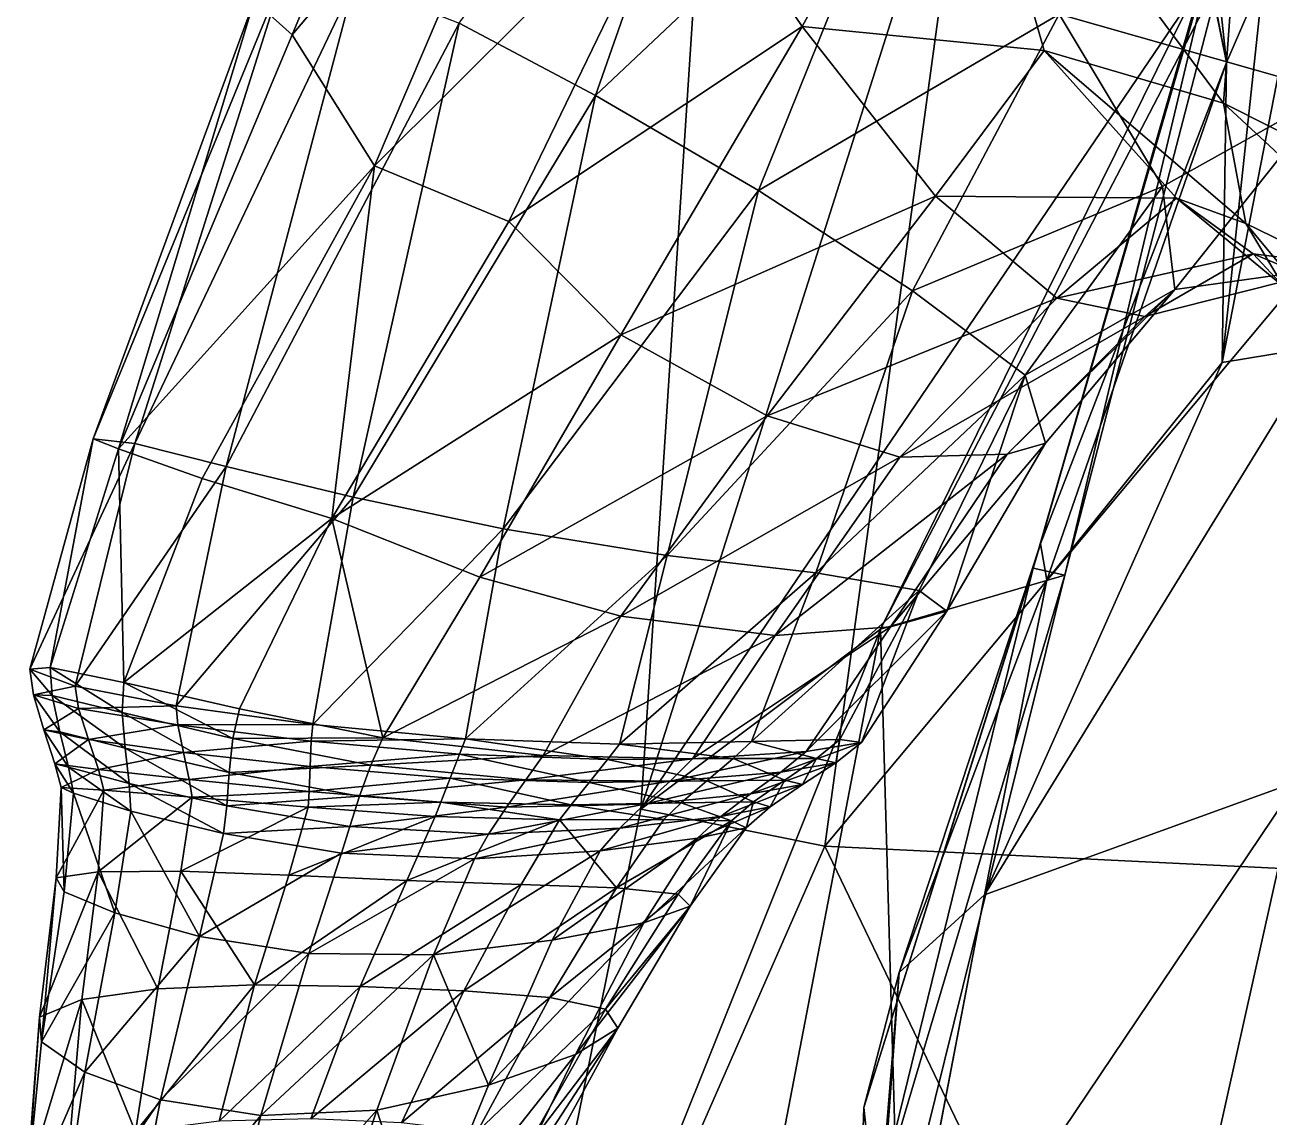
# Model space of a CAD drawing. Extents: x -0.66 to 0.66, y -2.3 to 3.93.
# Drawn here: x -0.6612 to -0.5483, y -0.0288 to 0.0703 of the extents above; entities that cross this region are included whole.
import ezdxf

# ---------------------------------------------------------------- set-up
doc = ezdxf.new("R2010")
doc.units = 0
doc.layers.add('PARASAUR$LWO', color=1, linetype='CONTINUOUS')

msp = doc.modelspace()

# ---------------------------------------------------------------- linework, layer by layer
at = {"layer": 'PARASAUR$LWO'}
for points in [[(-0.5253, 0.16419, 1.87272), (-0.57524, 0.09404, 1.68838), (-0.53014, 0.06579, 1.81323)], [(-0.56323, 0.12126, 0.93363), (-0.55696, 0.11099, 0.90665), (-0.5522, 0.0669, 0.96379)], [(-0.5522, 0.0669, 0.96379), (-0.55396, 0.07587, 0.99013), (-0.56323, 0.12126, 0.93363)], [(-0.59764, 0.11719, 1.45837), (-0.60534, -0.00086, 1.42514), (-0.57524, 0.09404, 1.68838)], [(-0.59764, 0.11719, 1.45837), (-0.54846, 0.08292, 1.17807), (-0.60534, -0.00086, 1.42514)], [(-0.637, 0.0694, 0.1068), (-0.61908, 0.11254, 0.11024), (-0.64042, 0.07247, 0.08861)], [(-0.637, 0.0694, 0.1068), (-0.61154, 0.09957, 0.13606), (-0.61908, 0.11254, 0.11024)], [(-0.54886, 0.07466, 0.92146), (-0.5522, 0.0669, 0.96379), (-0.55696, 0.11099, 0.90665)], [(-0.60947, 0.06389, 0.01753), (-0.62183, 0.07045, 0.02786), (-0.59325, 0.11019, 0.01441)], [(-0.59325, 0.11019, 0.01441), (-0.58003, 0.09165, 0.02252), (-0.60947, 0.06389, 0.01753)], [(-0.62951, 0.05751, 0.12537), (-0.61154, 0.09957, 0.13606), (-0.637, 0.0694, 0.1068)], [(-0.61154, 0.09957, 0.13606), (-0.62951, 0.05751, 0.12537), (-0.60123, 0.08569, 0.15379)], [(-0.59072, 0.07016, 0.16231), (-0.57674, 0.0959, 0.17768), (-0.60123, 0.08569, 0.15379)], [(-0.56875, 0.06799, 0.17345), (-0.57674, 0.0959, 0.17768), (-0.59072, 0.07016, 0.16231)], [(-0.55249, 0.0632, 0.18393), (-0.57674, 0.0959, 0.17768), (-0.56875, 0.06799, 0.17345)], [(-0.55249, 0.0632, 0.18393), (-0.55143, 0.07766, 0.19846), (-0.57674, 0.0959, 0.17768)], [(-0.57524, 0.09404, 1.68838), (-0.60534, -0.00086, 1.42514), (-0.58867, -0.00422, 1.64534)], [(-0.57524, 0.09404, 1.68838), (-0.58867, -0.00422, 1.64534), (-0.53014, 0.06579, 1.81323)], [(-0.59469, 0.05527, 0.01882), (-0.60947, 0.06389, 0.01753), (-0.58003, 0.09165, 0.02252)], [(-0.58003, 0.09165, 0.02252), (-0.5674, 0.07126, 0.04555), (-0.59469, 0.05527, 0.01882)], [(-0.54652, 0.09194, 0.2167), (-0.55143, 0.07766, 0.19846), (-0.52664, 0.06229, 0.21048)], [(-0.54824, 0.0885, 0.04291), (-0.54264, 0.06422, 0.07083), (-0.5674, 0.07126, 0.04555)], [(-0.61734, 0.05245, 0.14278), (-0.60123, 0.08569, 0.15379), (-0.62951, 0.05751, 0.12537)], [(-0.61734, 0.05245, 0.14278), (-0.59072, 0.07016, 0.16231), (-0.60123, 0.08569, 0.15379)], [(-0.54846, 0.08292, 1.17807), (-0.58362, 0.01546, 1.18864), (-0.60534, -0.00086, 1.42514)], [(-0.54846, 0.08292, 1.17807), (-0.55099, 0.0815, 1.06692), (-0.58362, 0.01546, 1.18864)], [(-0.55099, 0.0815, 1.06692), (-0.56689, 0.02037, 1.06232), (-0.58362, 0.01546, 1.18864)], [(-0.55099, 0.0815, 1.06692), (-0.55312, 0.07828, 1.01699), (-0.56689, 0.02037, 1.06232)], [(-0.55312, 0.07828, 1.01699), (-0.55396, 0.07587, 0.99013), (-0.56977, 0.02101, 1.02292)], [(-0.56977, 0.02101, 1.02292), (-0.56689, 0.02037, 1.06232), (-0.55312, 0.07828, 1.01699)], [(-0.55143, 0.07766, 0.19846), (-0.55249, 0.0632, 0.18393), (-0.5296, 0.05168, 0.19415)], [(-0.5296, 0.05168, 0.19415), (-0.52664, 0.06229, 0.21048), (-0.55143, 0.07766, 0.19846)], [(-0.5691, 0.02323, 0.99748), (-0.56977, 0.02101, 1.02292), (-0.55396, 0.07587, 0.99013)], [(-0.55396, 0.07587, 0.99013), (-0.5522, 0.0669, 0.96379), (-0.5691, 0.02323, 0.99748)], [(-0.54559, 0.0757, 0.85089), (-0.5436, 0.04116, 0.86301), (-0.5526, 0.03967, 0.94058)], [(-0.5526, 0.03967, 0.94058), (-0.54886, 0.07466, 0.92146), (-0.54559, 0.0757, 0.85089)], [(-0.65127, 0.03231, 0.0516), (-0.65504, 0.03275, 0.07428), (-0.63778, 0.07487, 0.06431)], [(-0.65504, 0.03275, 0.07428), (-0.64042, 0.07247, 0.08861), (-0.63778, 0.07487, 0.06431)], [(-0.65127, 0.03231, 0.0516), (-0.63778, 0.07487, 0.06431), (-0.63134, 0.0742, 0.04428)], [(-0.5522, 0.0669, 0.96379), (-0.54886, 0.07466, 0.92146), (-0.5526, 0.03967, 0.94058)], [(-0.64299, 0.03022, 0.03087), (-0.65127, 0.03231, 0.0516), (-0.63134, 0.0742, 0.04428)], [(-0.64299, 0.03022, 0.03087), (-0.63134, 0.0742, 0.04428), (-0.62183, 0.07045, 0.02786)], [(-0.65504, 0.03275, 0.07428), (-0.65274, 0.03183, 0.09542), (-0.64042, 0.07247, 0.08861)], [(-0.65274, 0.03183, 0.09542), (-0.637, 0.0694, 0.1068), (-0.64042, 0.07247, 0.08861)], [(-0.5807, 0.04617, 0.03542), (-0.59469, 0.05527, 0.01882), (-0.5674, 0.07126, 0.04555)], [(-0.5674, 0.07126, 0.04555), (-0.55803, 0.05564, 0.06888), (-0.5807, 0.04617, 0.03542)], [(-0.55803, 0.05564, 0.06888), (-0.5674, 0.07126, 0.04555), (-0.54264, 0.06422, 0.07083)], [(-0.63144, 0.02746, 0.01438), (-0.64299, 0.03022, 0.03087), (-0.62183, 0.07045, 0.02786)], [(-0.63144, 0.02746, 0.01438), (-0.62183, 0.07045, 0.02786), (-0.60947, 0.06389, 0.01753)], [(-0.60718, 0.04219, 0.14788), (-0.59072, 0.07016, 0.16231), (-0.61734, 0.05245, 0.14278)], [(-0.57863, 0.05476, 0.15901), (-0.59072, 0.07016, 0.16231), (-0.60718, 0.04219, 0.14788)], [(-0.57863, 0.05476, 0.15901), (-0.56875, 0.06799, 0.17345), (-0.59072, 0.07016, 0.16231)], [(-0.637, 0.0694, 0.1068), (-0.65274, 0.03183, 0.09542), (-0.62951, 0.05751, 0.12537)], [(-0.55674, 0.05457, 0.15828), (-0.56875, 0.06799, 0.17345), (-0.57863, 0.05476, 0.15901)], [(-0.55046, 0.05227, 0.1734), (-0.56875, 0.06799, 0.17345), (-0.55674, 0.05457, 0.15828)], [(-0.55046, 0.05227, 0.1734), (-0.55249, 0.0632, 0.18393), (-0.56875, 0.06799, 0.17345)], [(-0.56851, 0.01993, 0.97606), (-0.5691, 0.02323, 0.99748), (-0.5522, 0.0669, 0.96379)], [(-0.56851, 0.01993, 0.97606), (-0.5522, 0.0669, 0.96379), (-0.5526, 0.03967, 0.94058)], [(-0.53014, 0.06579, 1.81323), (-0.58867, -0.00422, 1.64534), (-0.50325, -0.00838, 1.79163)], [(-0.61784, 0.02459, 0.00571), (-0.63144, 0.02746, 0.01438), (-0.60947, 0.06389, 0.01753)], [(-0.60947, 0.06389, 0.01753), (-0.59469, 0.05527, 0.01882), (-0.61784, 0.02459, 0.00571)], [(-0.55803, 0.05564, 0.06888), (-0.54264, 0.06422, 0.07083), (-0.5569, 0.04628, 0.09001)], [(-0.54264, 0.06422, 0.07083), (-0.54131, 0.04846, 0.09897), (-0.5569, 0.04628, 0.09001)], [(-0.52992, 0.04227, 0.17855), (-0.55249, 0.0632, 0.18393), (-0.55046, 0.05227, 0.1734)], [(-0.52992, 0.04227, 0.17855), (-0.5296, 0.05168, 0.19415), (-0.55249, 0.0632, 0.18393)], [(-0.64514, 0.02914, 0.1154), (-0.62951, 0.05751, 0.12537), (-0.65274, 0.03183, 0.09542)], [(-0.64514, 0.02914, 0.1154), (-0.6334, 0.0255, 0.1285), (-0.62951, 0.05751, 0.12537)], [(-0.6334, 0.0255, 0.1285), (-0.61734, 0.05245, 0.14278), (-0.62951, 0.05751, 0.12537)], [(-0.57047, 0.03852, 0.05815), (-0.5807, 0.04617, 0.03542), (-0.55803, 0.05564, 0.06888)], [(-0.55803, 0.05564, 0.06888), (-0.5569, 0.04628, 0.09001), (-0.57047, 0.03852, 0.05815)], [(-0.60296, 0.02215, 0.00879), (-0.61784, 0.02459, 0.00571), (-0.59469, 0.05527, 0.01882)], [(-0.59388, 0.03482, 0.14339), (-0.57863, 0.05476, 0.15901), (-0.60718, 0.04219, 0.14788)], [(-0.59469, 0.05527, 0.01882), (-0.5807, 0.04617, 0.03542), (-0.60296, 0.02215, 0.00879)], [(-0.5676, 0.04552, 0.14068), (-0.57863, 0.05476, 0.15901), (-0.59388, 0.03482, 0.14339)], [(-0.5676, 0.04552, 0.14068), (-0.55674, 0.05457, 0.15828), (-0.57863, 0.05476, 0.15901)], [(-0.54979, 0.04952, 0.1285), (-0.55674, 0.05457, 0.15828), (-0.5676, 0.04552, 0.14068)], [(-0.54701, 0.04654, 0.15509), (-0.55674, 0.05457, 0.15828), (-0.54979, 0.04952, 0.1285)], [(-0.54701, 0.04654, 0.15509), (-0.55046, 0.05227, 0.1734), (-0.55674, 0.05457, 0.15828)], [(-0.61734, 0.05245, 0.14278), (-0.6334, 0.0255, 0.1285), (-0.60718, 0.04219, 0.14788)], [(-0.53818, 0.03752, 0.1684), (-0.55046, 0.05227, 0.1734), (-0.54701, 0.04654, 0.15509)], [(-0.53818, 0.03752, 0.1684), (-0.52992, 0.04227, 0.17855), (-0.55046, 0.05227, 0.1734)], [(-0.55963, 0.04385, 0.11621), (-0.54979, 0.04952, 0.1285), (-0.5676, 0.04552, 0.14068)], [(-0.54131, 0.04846, 0.09897), (-0.54979, 0.04952, 0.1285), (-0.55963, 0.04385, 0.11621)], [(-0.54131, 0.04846, 0.09897), (-0.54469, 0.04739, 0.12576), (-0.54979, 0.04952, 0.1285)], [(-0.54469, 0.04739, 0.12576), (-0.54701, 0.04654, 0.15509), (-0.54979, 0.04952, 0.1285)], [(-0.5569, 0.04628, 0.09001), (-0.54131, 0.04846, 0.09897), (-0.55963, 0.04385, 0.11621)], [(-0.58948, 0.02057, 0.02277), (-0.60296, 0.02215, 0.00879), (-0.5807, 0.04617, 0.03542)], [(-0.58185, 0.03107, 0.12736), (-0.5676, 0.04552, 0.14068), (-0.59388, 0.03482, 0.14339)], [(-0.5807, 0.04617, 0.03542), (-0.57047, 0.03852, 0.05815), (-0.58948, 0.02057, 0.02277)], [(-0.55963, 0.04385, 0.11621), (-0.5676, 0.04552, 0.14068), (-0.58185, 0.03107, 0.12736)], [(-0.56865, 0.03234, 0.08363), (-0.5569, 0.04628, 0.09001), (-0.57212, 0.03134, 0.10637)], [(-0.5569, 0.04628, 0.09001), (-0.55963, 0.04385, 0.11621), (-0.57212, 0.03134, 0.10637)], [(-0.56865, 0.03234, 0.08363), (-0.57047, 0.03852, 0.05815), (-0.5569, 0.04628, 0.09001)], [(-0.57212, 0.03134, 0.10637), (-0.55963, 0.04385, 0.11621), (-0.58185, 0.03107, 0.12736)], [(-0.61996, 0.02018, 0.1373), (-0.60718, 0.04219, 0.14788), (-0.6334, 0.0255, 0.1285)], [(-0.59388, 0.03482, 0.14339), (-0.60718, 0.04219, 0.14788), (-0.61996, 0.02018, 0.1373)], [(-0.5436, 0.04116, 0.86301), (-0.54578, 0.00166, 0.87255), (-0.57417, -0.00863, 0.95261)], [(-0.57417, -0.00863, 0.95261), (-0.5526, 0.03967, 0.94058), (-0.5436, 0.04116, 0.86301)], [(-0.56851, 0.01993, 0.97606), (-0.5526, 0.03967, 0.94058), (-0.57417, -0.00863, 0.95261)], [(-0.58011, 0.01898, 0.04594), (-0.58948, 0.02057, 0.02277), (-0.57047, 0.03852, 0.05815)], [(-0.58011, 0.01898, 0.04594), (-0.57047, 0.03852, 0.05815), (-0.57759, 0.0171, 0.07172)], [(-0.57047, 0.03852, 0.05815), (-0.56865, 0.03234, 0.08363), (-0.57759, 0.0171, 0.07172)], [(-0.60718, 0.01666, 0.13145), (-0.59388, 0.03482, 0.14339), (-0.61996, 0.02018, 0.1373)], [(-0.58185, 0.03107, 0.12736), (-0.59388, 0.03482, 0.14339), (-0.60718, 0.01666, 0.13145)], [(-0.6608, 0.01183, 0.06629), (-0.65895, 0.01201, 0.0884), (-0.65504, 0.03275, 0.07428)], [(-0.6608, 0.01183, 0.06629), (-0.65504, 0.03275, 0.07428), (-0.65127, 0.03231, 0.0516)], [(-0.65895, 0.01201, 0.0884), (-0.65274, 0.03183, 0.09542), (-0.65504, 0.03275, 0.07428)], [(-0.65668, 0.01031, 0.04336), (-0.6608, 0.01183, 0.06629), (-0.65127, 0.03231, 0.0516)], [(-0.65895, 0.01201, 0.0884), (-0.65226, 0.01062, 0.10889), (-0.65274, 0.03183, 0.09542)], [(-0.65668, 0.01031, 0.04336), (-0.65127, 0.03231, 0.0516), (-0.64299, 0.03022, 0.03087)], [(-0.65226, 0.01062, 0.10889), (-0.64514, 0.02914, 0.1154), (-0.65274, 0.03183, 0.09542)], [(-0.57759, 0.0171, 0.07172), (-0.56865, 0.03234, 0.08363), (-0.5827, 0.01569, 0.09553)], [(-0.56865, 0.03234, 0.08363), (-0.57212, 0.03134, 0.10637), (-0.5827, 0.01569, 0.09553)], [(-0.59317, 0.01489, 0.11732), (-0.58185, 0.03107, 0.12736), (-0.60718, 0.01666, 0.13145)], [(-0.5827, 0.01569, 0.09553), (-0.57212, 0.03134, 0.10637), (-0.59317, 0.01489, 0.11732)], [(-0.57212, 0.03134, 0.10637), (-0.58185, 0.03107, 0.12736), (-0.59317, 0.01489, 0.11732)], [(-0.6475, 0.00852, 0.02268), (-0.65668, 0.01031, 0.04336), (-0.64299, 0.03022, 0.03087)], [(-0.6475, 0.00852, 0.02268), (-0.64299, 0.03022, 0.03087), (-0.63144, 0.02746, 0.01438)], [(-0.64514, 0.02914, 0.1154), (-0.65226, 0.01062, 0.10889), (-0.6334, 0.0255, 0.1285)], [(-0.63511, 0.00682, 0.00701), (-0.6475, 0.00852, 0.02268), (-0.63144, 0.02746, 0.01438)], [(-0.63511, 0.00682, 0.00701), (-0.63144, 0.02746, 0.01438), (-0.61784, 0.02459, 0.00571)], [(-0.64178, 0.00825, 0.12388), (-0.6334, 0.0255, 0.1285), (-0.65226, 0.01062, 0.10889)], [(-0.64178, 0.00825, 0.12388), (-0.62876, 0.00561, 0.13017), (-0.6334, 0.0255, 0.1285)], [(-0.62876, 0.00561, 0.13017), (-0.61996, 0.02018, 0.1373), (-0.6334, 0.0255, 0.1285)], [(-0.62126, 0.00552), (-0.63511, 0.00682, 0.00701), (-0.61784, 0.02459, 0.00571)], [(-0.61784, 0.02459, 0.00571), (-0.60296, 0.02215, 0.00879), (-0.62126, 0.00552)], [(-0.58513, -0.02794, 1.01781), (-0.5691, 0.02323, 0.99748), (-0.58192, -0.01568, 0.9896)], [(-0.56977, 0.02101, 1.02292), (-0.5691, 0.02323, 0.99748), (-0.58513, -0.02794, 1.01781)], [(-0.5691, 0.02323, 0.99748), (-0.56851, 0.01993, 0.97606), (-0.58192, -0.01568, 0.9896)], [(-0.60729, 0.00505, 0.0044), (-0.62126, 0.00552), (-0.60296, 0.02215, 0.00879)], [(-0.60296, 0.02215, 0.00879), (-0.58948, 0.02057, 0.02277), (-0.60729, 0.00505, 0.0044)], [(-0.59532, 0.00528, 0.01878), (-0.60729, 0.00505, 0.0044), (-0.58948, 0.02057, 0.02277)], [(-0.58948, 0.02057, 0.02277), (-0.58011, 0.01898, 0.04594), (-0.59532, 0.00528, 0.01878)], [(-0.58409, -0.03753, 1.04353), (-0.56977, 0.02101, 1.02292), (-0.58513, -0.02794, 1.01781)], [(-0.56689, 0.02037, 1.06232), (-0.56977, 0.02101, 1.02292), (-0.58409, -0.03753, 1.04353)], [(-0.58199, -0.04066, 1.07896), (-0.56689, 0.02037, 1.06232), (-0.58409, -0.03753, 1.04353)], [(-0.56689, 0.02037, 1.06232), (-0.58199, -0.04066, 1.07896), (-0.58362, 0.01546, 1.18864)], [(-0.60718, 0.01666, 0.13145), (-0.61996, 0.02018, 0.1373), (-0.62876, 0.00561, 0.13017)], [(-0.58192, -0.01568, 0.9896), (-0.56851, 0.01993, 0.97606), (-0.57417, -0.00863, 0.95261)], [(-0.58731, 0.00545, 0.04026), (-0.59532, 0.00528, 0.01878), (-0.58011, 0.01898, 0.04594)], [(-0.58731, 0.00545, 0.04026), (-0.58011, 0.01898, 0.04594), (-0.58532, 0.00518, 0.06507)], [(-0.58011, 0.01898, 0.04594), (-0.57759, 0.0171, 0.07172), (-0.58532, 0.00518, 0.06507)], [(-0.58532, 0.00518, 0.06507), (-0.57759, 0.0171, 0.07172), (-0.59034, 0.00437, 0.08912)], [(-0.57759, 0.0171, 0.07172), (-0.5827, 0.01569, 0.09553), (-0.59034, 0.00437, 0.08912)], [(-0.61421, 0.00401, 0.12508), (-0.60718, 0.01666, 0.13145), (-0.62876, 0.00561, 0.13017)], [(-0.59317, 0.01489, 0.11732), (-0.60718, 0.01666, 0.13145), (-0.61421, 0.00401, 0.12508)], [(-0.60534, -0.00086, 1.42514), (-0.58362, 0.01546, 1.18864), (-0.62106, -0.07798, 1.38362)], [(-0.58362, 0.01546, 1.18864), (-0.59701, -0.05424, 1.17866), (-0.62106, -0.07798, 1.38362)], [(-0.60066, 0.0037, 0.11027), (-0.59317, 0.01489, 0.11732), (-0.61421, 0.00401, 0.12508)], [(-0.59034, 0.00437, 0.08912), (-0.5827, 0.01569, 0.09553), (-0.60066, 0.0037, 0.11027)], [(-0.5827, 0.01569, 0.09553), (-0.59317, 0.01489, 0.11732), (-0.60066, 0.0037, 0.11027)], [(-0.59701, -0.05424, 1.17866), (-0.58362, 0.01546, 1.18864), (-0.58199, -0.04066, 1.07896)], [(-0.65895, 0.01201, 0.0884), (-0.6608, 0.01183, 0.06629), (-0.65877, 0.00945, 0.08626)], [(-0.66046, 0.0095, 0.0648), (-0.6608, 0.01183, 0.06629), (-0.65668, 0.01031, 0.04336)], [(-0.66046, 0.0095, 0.0648), (-0.65877, 0.00945, 0.08626), (-0.6608, 0.01183, 0.06629)], [(-0.65877, 0.00945, 0.08626), (-0.65241, 0.00792, 0.10606), (-0.65895, 0.01201, 0.0884)], [(-0.65226, 0.01062, 0.10889), (-0.65895, 0.01201, 0.0884), (-0.65241, 0.00792, 0.10606)], [(-0.65636, 0.00826, 0.04243), (-0.66046, 0.0095, 0.0648), (-0.65668, 0.01031, 0.04336)], [(-0.65636, 0.00826, 0.04243), (-0.65668, 0.01031, 0.04336), (-0.6475, 0.00852, 0.02268)], [(-0.65241, 0.00792, 0.10606), (-0.64238, 0.00554, 0.1205), (-0.65226, 0.01062, 0.10889)], [(-0.64178, 0.00825, 0.12388), (-0.65226, 0.01062, 0.10889), (-0.64238, 0.00554, 0.1205)], [(-0.65952, 0.00634, 0.06244), (-0.66046, 0.0095, 0.0648), (-0.65636, 0.00826, 0.04243)], [(-0.65952, 0.00634, 0.06244), (-0.65806, 0.00617, 0.08309), (-0.66046, 0.0095, 0.0648)], [(-0.65877, 0.00945, 0.08626), (-0.66046, 0.0095, 0.0648), (-0.65806, 0.00617, 0.08309)], [(-0.65806, 0.00617, 0.08309), (-0.65214, 0.00467, 0.10203), (-0.65877, 0.00945, 0.08626)], [(-0.65241, 0.00792, 0.10606), (-0.65877, 0.00945, 0.08626), (-0.65214, 0.00467, 0.10203)], [(-0.65548, 0.00546, 0.04097), (-0.65952, 0.00634, 0.06244), (-0.65636, 0.00826, 0.04243)], [(-0.64735, 0.00678, 0.02224), (-0.65636, 0.00826, 0.04243), (-0.6475, 0.00852, 0.02268)], [(-0.65548, 0.00546, 0.04097), (-0.65636, 0.00826, 0.04243), (-0.64735, 0.00678, 0.02224)], [(-0.65214, 0.00467, 0.10203), (-0.64271, 0.00247, 0.11578), (-0.65241, 0.00792, 0.10606)], [(-0.64238, 0.00554, 0.1205), (-0.65241, 0.00792, 0.10606), (-0.64271, 0.00247, 0.11578)], [(-0.64735, 0.00678, 0.02224), (-0.6475, 0.00852, 0.02268), (-0.63511, 0.00682, 0.00701)], [(-0.62876, 0.00561, 0.13017), (-0.64178, 0.00825, 0.12388), (-0.64238, 0.00554, 0.1205)], [(-0.64685, 0.00428, 0.02163), (-0.65548, 0.00546, 0.04097), (-0.64735, 0.00678, 0.02224)], [(-0.63525, 0.0053, 0.00697), (-0.64735, 0.00678, 0.02224), (-0.63511, 0.00682, 0.00701)], [(-0.64685, 0.00428, 0.02163), (-0.64735, 0.00678, 0.02224), (-0.63525, 0.0053, 0.00697)], [(-0.63525, 0.0053, 0.00697), (-0.63511, 0.00682, 0.00701), (-0.62126, 0.00552)], [(-0.65851, 0.00325, 0.06012), (-0.65952, 0.00634, 0.06244), (-0.65548, 0.00546, 0.04097)], [(-0.65851, 0.00325, 0.06012), (-0.65727, 0.00294, 0.07996), (-0.65952, 0.00634, 0.06244)], [(-0.65806, 0.00617, 0.08309), (-0.65952, 0.00634, 0.06244), (-0.65727, 0.00294, 0.07996)], [(-0.65727, 0.00294, 0.07996), (-0.65177, 0.00148, 0.09804), (-0.65806, 0.00617, 0.08309)], [(-0.65214, 0.00467, 0.10203), (-0.65806, 0.00617, 0.08309), (-0.65177, 0.00148, 0.09804)], [(-0.65456, 0.00273, 0.03956), (-0.65851, 0.00325, 0.06012), (-0.65548, 0.00546, 0.04097)], [(-0.65456, 0.00273, 0.03956), (-0.65548, 0.00546, 0.04097), (-0.64685, 0.00428, 0.02163)], [(-0.65177, 0.00148, 0.09804), (-0.64293, -0.00055, 0.11109), (-0.65214, 0.00467, 0.10203)], [(-0.64271, 0.00247, 0.11578), (-0.65214, 0.00467, 0.10203), (-0.64293, -0.00055, 0.11109)], [(-0.63536, 0.003, 0.00707), (-0.64685, 0.00428, 0.02163), (-0.63525, 0.0053, 0.00697)], [(-0.62985, 0.00312, 0.1265), (-0.64238, 0.00554, 0.1205), (-0.64271, 0.00247, 0.11578)], [(-0.62985, 0.00312, 0.1265), (-0.62876, 0.00561, 0.13017), (-0.64238, 0.00554, 0.1205)], [(-0.63536, 0.003, 0.00707), (-0.63525, 0.0053, 0.00697), (-0.6218, 0.00412, 0.0002)], [(-0.6218, 0.00412, 0.0002), (-0.63525, 0.0053, 0.00697), (-0.62126, 0.00552)], [(-0.61421, 0.00401, 0.12508), (-0.62876, 0.00561, 0.13017), (-0.62985, 0.00312, 0.1265)], [(-0.6218, 0.00412, 0.0002), (-0.62126, 0.00552), (-0.60839, 0.00364, 0.0045)], [(-0.62126, 0.00552), (-0.60729, 0.00505, 0.0044), (-0.60839, 0.00364, 0.0045)], [(-0.60839, 0.00364, 0.0045), (-0.60729, 0.00505, 0.0044), (-0.59698, 0.00373, 0.01845)], [(-0.60729, 0.00505, 0.0044), (-0.59532, 0.00528, 0.01878), (-0.59698, 0.00373, 0.01845)], [(-0.59698, 0.00373, 0.01845), (-0.59532, 0.00528, 0.01878), (-0.58942, 0.00374, 0.03914)], [(-0.59532, 0.00528, 0.01878), (-0.58731, 0.00545, 0.04026), (-0.58942, 0.00374, 0.03914)], [(-0.58767, 0.00335, 0.06312), (-0.58532, 0.00518, 0.06507), (-0.59264, 0.00249, 0.08642)], [(-0.58532, 0.00518, 0.06507), (-0.59034, 0.00437, 0.08912), (-0.59264, 0.00249, 0.08642)], [(-0.58942, 0.00374, 0.03914), (-0.58731, 0.00545, 0.04026), (-0.58767, 0.00335, 0.06312)], [(-0.58731, 0.00545, 0.04026), (-0.58532, 0.00518, 0.06507), (-0.58767, 0.00335, 0.06312)], [(-0.64632, 0.00183, 0.02109), (-0.65456, 0.00273, 0.03956), (-0.64685, 0.00428, 0.02163)], [(-0.64632, 0.00183, 0.02109), (-0.64685, 0.00428, 0.02163), (-0.63536, 0.003, 0.00707)], [(-0.62265, 0.00195, 0.00069), (-0.63536, 0.003, 0.00707), (-0.6218, 0.00412, 0.0002)], [(-0.61579, 0.00179, 0.12146), (-0.61421, 0.00401, 0.12508), (-0.62985, 0.00312, 0.1265)], [(-0.62265, 0.00195, 0.00069), (-0.6218, 0.00412, 0.0002), (-0.61003, 0.00157, 0.0048)], [(-0.6218, 0.00412, 0.0002), (-0.60839, 0.00364, 0.0045), (-0.61003, 0.00157, 0.0048)], [(-0.60066, 0.0037, 0.11027), (-0.61421, 0.00401, 0.12508), (-0.61579, 0.00179, 0.12146)], [(-0.60268, 0.00169, 0.10699), (-0.60066, 0.0037, 0.11027), (-0.61579, 0.00179, 0.12146)], [(-0.61003, 0.00157, 0.0048), (-0.60839, 0.00364, 0.0045), (-0.59935, 0.00172, 0.01803)], [(-0.60839, 0.00364, 0.0045), (-0.59698, 0.00373, 0.01845), (-0.59935, 0.00172, 0.01803)], [(-0.59264, 0.00249, 0.08642), (-0.59034, 0.00437, 0.08912), (-0.60268, 0.00169, 0.10699)], [(-0.59034, 0.00437, 0.08912), (-0.60066, 0.0037, 0.11027), (-0.60268, 0.00169, 0.10699)], [(-0.59935, 0.00172, 0.01803), (-0.59698, 0.00373, 0.01845), (-0.59229, 0.00178, 0.03756)], [(-0.59698, 0.00373, 0.01845), (-0.58942, 0.00374, 0.03914), (-0.59229, 0.00178, 0.03756)], [(-0.59229, 0.00178, 0.03756), (-0.58942, 0.00374, 0.03914), (-0.59067, 0.00139, 0.06043)], [(-0.58942, 0.00374, 0.03914), (-0.58767, 0.00335, 0.06312), (-0.59067, 0.00139, 0.06043)], [(-0.65795, 0.0011, 0.05868), (-0.65851, 0.00325, 0.06012), (-0.65456, 0.00273, 0.03956)], [(-0.65795, 0.0011, 0.05868), (-0.65684, 0.00058, 0.07787), (-0.65851, 0.00325, 0.06012)], [(-0.65727, 0.00294, 0.07996), (-0.65851, 0.00325, 0.06012), (-0.65684, 0.00058, 0.07787)], [(-0.65408, 0.00088, 0.03872), (-0.65795, 0.0011, 0.05868), (-0.65456, 0.00273, 0.03956)], [(-0.65684, 0.00058, 0.07787), (-0.65164, -0.00103, 0.09527), (-0.65727, 0.00294, 0.07996)], [(-0.65177, 0.00148, 0.09804), (-0.65727, 0.00294, 0.07996), (-0.65164, -0.00103, 0.09527)], [(-0.65408, 0.00088, 0.03872), (-0.65456, 0.00273, 0.03956), (-0.64632, 0.00183, 0.02109)], [(-0.63544, 0.00074, 0.00725), (-0.64632, 0.00183, 0.02109), (-0.63536, 0.003, 0.00707)], [(-0.63087, 0.00033, 0.1214), (-0.64271, 0.00247, 0.11578), (-0.64293, -0.00055, 0.11109)], [(-0.63087, 0.00033, 0.1214), (-0.62985, 0.00312, 0.1265), (-0.64271, 0.00247, 0.11578)], [(-0.63544, 0.00074, 0.00725), (-0.63536, 0.003, 0.00707), (-0.62265, 0.00195, 0.00069)], [(-0.61579, 0.00179, 0.12146), (-0.62985, 0.00312, 0.1265), (-0.63087, 0.00033, 0.1214)], [(-0.5954, 0.00052, 0.08274), (-0.59264, 0.00249, 0.08642), (-0.60502, -0.00042, 0.10249)], [(-0.59264, 0.00249, 0.08642), (-0.60268, 0.00169, 0.10699), (-0.60502, -0.00042, 0.10249)], [(-0.59067, 0.00139, 0.06043), (-0.58767, 0.00335, 0.06312), (-0.5954, 0.00052, 0.08274)], [(-0.58767, 0.00335, 0.06312), (-0.59264, 0.00249, 0.08642), (-0.5954, 0.00052, 0.08274)], [(-0.64607, 0.00022, 0.02079), (-0.65408, 0.00088, 0.03872), (-0.64632, 0.00183, 0.02109)], [(-0.65164, -0.00103, 0.09527), (-0.64321, -0.00308, 0.10777), (-0.65177, 0.00148, 0.09804)], [(-0.64293, -0.00055, 0.11109), (-0.65177, 0.00148, 0.09804), (-0.64321, -0.00308, 0.10777)], [(-0.64607, 0.00022, 0.02079), (-0.64632, 0.00183, 0.02109), (-0.63544, 0.00074, 0.00725)], [(-0.62349, -0.00021, 0.00125), (-0.63544, 0.00074, 0.00725), (-0.62265, 0.00195, 0.00069)], [(-0.61754, -0.00067, 0.11646), (-0.61579, 0.00179, 0.12146), (-0.63087, 0.00033, 0.1214)], [(-0.62349, -0.00021, 0.00125), (-0.62265, 0.00195, 0.00069), (-0.61166, -0.00048, 0.00517)], [(-0.62265, 0.00195, 0.00069), (-0.61003, 0.00157, 0.0048), (-0.61166, -0.00048, 0.00517)], [(-0.60268, 0.00169, 0.10699), (-0.61579, 0.00179, 0.12146), (-0.61754, -0.00067, 0.11646)], [(-0.60502, -0.00042, 0.10249), (-0.60268, 0.00169, 0.10699), (-0.61754, -0.00067, 0.11646)], [(-0.61166, -0.00048, 0.00517), (-0.61003, 0.00157, 0.0048), (-0.60169, -0.00028, 0.01764)], [(-0.61003, 0.00157, 0.0048), (-0.59935, 0.00172, 0.01803), (-0.60169, -0.00028, 0.01764)], [(-0.60169, -0.00028, 0.01764), (-0.59935, 0.00172, 0.01803), (-0.59512, -0.00019, 0.03606)], [(-0.59935, 0.00172, 0.01803), (-0.59229, 0.00178, 0.03756), (-0.59512, -0.00019, 0.03606)], [(-0.59361, -0.00064, 0.05782), (-0.59067, 0.00139, 0.06043), (-0.5981, -0.00151, 0.07912)], [(-0.59067, 0.00139, 0.06043), (-0.5954, 0.00052, 0.08274), (-0.5981, -0.00151, 0.07912)], [(-0.59512, -0.00019, 0.03606), (-0.59229, 0.00178, 0.03756), (-0.59361, -0.00064, 0.05782)], [(-0.59229, 0.00178, 0.03756), (-0.59067, 0.00139, 0.06043), (-0.59361, -0.00064, 0.05782)], [(-0.58271, -0.05324, 0.95928), (-0.54578, 0.00166, 0.87255), (-0.56664, -0.09188, 0.94375)], [(-0.58271, -0.05324, 0.95928), (-0.57417, -0.00863, 0.95261), (-0.54578, 0.00166, 0.87255)], [(-0.54578, 0.00166, 0.87255), (-0.53489, -0.03261, 0.85663), (-0.56664, -0.09188, 0.94375)], [(-0.65795, 0.0011, 0.05868), (-0.65408, 0.00088, 0.03872), (-0.6584, -0.00708, 0.05645)], [(-0.6584, -0.00708, 0.05645), (-0.65766, -0.00835, 0.07481), (-0.65795, 0.0011, 0.05868)], [(-0.6546, -0.00653, 0.03779), (-0.6584, -0.00708, 0.05645), (-0.65408, 0.00088, 0.03872)], [(-0.65684, 0.00058, 0.07787), (-0.65795, 0.0011, 0.05868), (-0.65766, -0.00835, 0.07481)], [(-0.65766, -0.00835, 0.07481), (-0.65307, -0.01028, 0.09097), (-0.65684, 0.00058, 0.07787)], [(-0.65164, -0.00103, 0.09527), (-0.65684, 0.00058, 0.07787), (-0.65307, -0.01028, 0.09097)], [(-0.65408, 0.00088, 0.03872), (-0.64607, 0.00022, 0.02079), (-0.6546, -0.00653, 0.03779)], [(-0.64708, -0.00649, 0.02124), (-0.6546, -0.00653, 0.03779), (-0.64607, 0.00022, 0.02079)], [(-0.64607, 0.00022, 0.02079), (-0.63553, -0.00069, 0.00738), (-0.64708, -0.00649, 0.02124)], [(-0.63553, -0.00069, 0.00738), (-0.64607, 0.00022, 0.02079), (-0.63544, 0.00074, 0.00725)], [(-0.63177, -0.00243, 0.11634), (-0.63087, 0.00033, 0.1214), (-0.64293, -0.00055, 0.11109)], [(-0.63553, -0.00069, 0.00738), (-0.63544, 0.00074, 0.00725), (-0.62349, -0.00021, 0.00125)], [(-0.61754, -0.00067, 0.11646), (-0.63087, 0.00033, 0.1214), (-0.63177, -0.00243, 0.11634)], [(-0.5981, -0.00151, 0.07912), (-0.5954, 0.00052, 0.08274), (-0.60727, -0.00258, 0.09803)], [(-0.5954, 0.00052, 0.08274), (-0.60502, -0.00042, 0.10249), (-0.60727, -0.00258, 0.09803)], [(-0.65307, -0.01028, 0.09097), (-0.64539, -0.01242, 0.1025), (-0.65164, -0.00103, 0.09527)], [(-0.64321, -0.00308, 0.10777), (-0.65164, -0.00103, 0.09527), (-0.64539, -0.01242, 0.1025)], [(-0.63728, -0.00684, 0.00905), (-0.64708, -0.00649, 0.02124), (-0.63553, -0.00069, 0.00738)], [(-0.63177, -0.00243, 0.11634), (-0.64293, -0.00055, 0.11109), (-0.64321, -0.00308, 0.10777)], [(-0.63553, -0.00069, 0.00738), (-0.62401, -0.00153, 0.0016), (-0.63728, -0.00684, 0.00905)], [(-0.62401, -0.00153, 0.0016), (-0.63553, -0.00069, 0.00738), (-0.62349, -0.00021, 0.00125)], [(-0.61917, -0.00314, 0.1115), (-0.61754, -0.00067, 0.11646), (-0.63177, -0.00243, 0.11634)], [(-0.62401, -0.00153, 0.0016), (-0.62349, -0.00021, 0.00125), (-0.61272, -0.00184, 0.0054)], [(-0.62349, -0.00021, 0.00125), (-0.61166, -0.00048, 0.00517), (-0.61272, -0.00184, 0.0054)], [(-0.60534, -0.00086, 1.42514), (-0.62106, -0.07798, 1.38362), (-0.58867, -0.00422, 1.64534)], [(-0.60727, -0.00258, 0.09803), (-0.60502, -0.00042, 0.10249), (-0.61917, -0.00314, 0.1115)], [(-0.60502, -0.00042, 0.10249), (-0.61754, -0.00067, 0.11646), (-0.61917, -0.00314, 0.1115)], [(-0.61272, -0.00184, 0.0054), (-0.61166, -0.00048, 0.00517), (-0.60328, -0.0018, 0.01741)], [(-0.61166, -0.00048, 0.00517), (-0.60169, -0.00028, 0.01764), (-0.60328, -0.0018, 0.01741)], [(-0.60328, -0.0018, 0.01741), (-0.60169, -0.00028, 0.01764), (-0.59712, -0.00191, 0.03514)], [(-0.60169, -0.00028, 0.01764), (-0.59512, -0.00019, 0.03606), (-0.59712, -0.00191, 0.03514)], [(-0.59581, -0.00255, 0.05605), (-0.59361, -0.00064, 0.05782), (-0.60021, -0.0035, 0.07655)], [(-0.59361, -0.00064, 0.05782), (-0.5981, -0.00151, 0.07912), (-0.60021, -0.0035, 0.07655)], [(-0.59712, -0.00191, 0.03514), (-0.59512, -0.00019, 0.03606), (-0.59581, -0.00255, 0.05605)], [(-0.59512, -0.00019, 0.03606), (-0.59361, -0.00064, 0.05782), (-0.59581, -0.00255, 0.05605)], [(-0.62659, -0.00734, 0.00386), (-0.63728, -0.00684, 0.00905), (-0.62401, -0.00153, 0.0016)], [(-0.62659, -0.00734, 0.00386), (-0.62401, -0.00153, 0.0016), (-0.61272, -0.00184, 0.0054)], [(-0.6162, -0.0077, 0.00747), (-0.62659, -0.00734, 0.00386), (-0.61272, -0.00184, 0.0054)], [(-0.6162, -0.0077, 0.00747), (-0.61272, -0.00184, 0.0054), (-0.60755, -0.00799, 0.0186)], [(-0.60328, -0.0018, 0.01741), (-0.60755, -0.00799, 0.0186), (-0.61272, -0.00184, 0.0054)], [(-0.60021, -0.0035, 0.07655), (-0.5981, -0.00151, 0.07912), (-0.60903, -0.00464, 0.09486)], [(-0.5981, -0.00151, 0.07912), (-0.60727, -0.00258, 0.09803), (-0.60903, -0.00464, 0.09486)], [(-0.60755, -0.00799, 0.0186), (-0.60328, -0.0018, 0.01741), (-0.59712, -0.00191, 0.03514)], [(-0.60198, -0.00856, 0.03506), (-0.60755, -0.00799, 0.0186), (-0.59712, -0.00191, 0.03514)], [(-0.60198, -0.00856, 0.03506), (-0.59712, -0.00191, 0.03514), (-0.60087, -0.00965, 0.05415)], [(-0.59581, -0.00255, 0.05605), (-0.60087, -0.00965, 0.05415), (-0.59712, -0.00191, 0.03514)], [(-0.63252, -0.00484, 0.11276), (-0.64321, -0.00308, 0.10777), (-0.64539, -0.01242, 0.1025)], [(-0.63252, -0.00484, 0.11276), (-0.63177, -0.00243, 0.11634), (-0.64321, -0.00308, 0.10777)], [(-0.61917, -0.00314, 0.1115), (-0.63177, -0.00243, 0.11634), (-0.63252, -0.00484, 0.11276)], [(-0.62045, -0.00538, 0.10799), (-0.61917, -0.00314, 0.1115), (-0.63252, -0.00484, 0.11276)], [(-0.60903, -0.00464, 0.09486), (-0.60727, -0.00258, 0.09803), (-0.62045, -0.00538, 0.10799)], [(-0.60727, -0.00258, 0.09803), (-0.61917, -0.00314, 0.1115), (-0.62045, -0.00538, 0.10799)], [(-0.60087, -0.00965, 0.05415), (-0.59581, -0.00255, 0.05605), (-0.60508, -0.01116, 0.07322)], [(-0.59581, -0.00255, 0.05605), (-0.60021, -0.0035, 0.07655), (-0.60508, -0.01116, 0.07322)], [(-0.58867, -0.00422, 1.64534), (-0.62106, -0.07798, 1.38362), (-0.56138, -0.06101, 1.63632)], [(-0.60508, -0.01116, 0.07322), (-0.60021, -0.0035, 0.07655), (-0.61341, -0.01275, 0.09023)], [(-0.60021, -0.0035, 0.07655), (-0.60903, -0.00464, 0.09486), (-0.61341, -0.01275, 0.09023)], [(-0.56138, -0.06101, 1.63632), (-0.50325, -0.00838, 1.79163), (-0.58867, -0.00422, 1.64534)], [(-0.63547, -0.01395, 0.10705), (-0.63252, -0.00484, 0.11276), (-0.64539, -0.01242, 0.1025)], [(-0.62045, -0.00538, 0.10799), (-0.63252, -0.00484, 0.11276), (-0.63547, -0.01395, 0.10705)], [(-0.62415, -0.01409, 0.10255), (-0.62045, -0.00538, 0.10799), (-0.63547, -0.01395, 0.10705)], [(-0.61341, -0.01275, 0.09023), (-0.60903, -0.00464, 0.09486), (-0.62415, -0.01409, 0.10255)], [(-0.60903, -0.00464, 0.09486), (-0.62045, -0.00538, 0.10799), (-0.62415, -0.01409, 0.10255)], [(-0.65608, -0.01814, 0.03809), (-0.6599, -0.01972, 0.05508), (-0.6546, -0.00653, 0.03779)], [(-0.6584, -0.00708, 0.05645), (-0.6546, -0.00653, 0.03779), (-0.6599, -0.01972, 0.05508)], [(-0.65608, -0.01814, 0.03809), (-0.6546, -0.00653, 0.03779), (-0.64919, -0.01717, 0.02332)], [(-0.6546, -0.00653, 0.03779), (-0.64708, -0.00649, 0.02124), (-0.64919, -0.01717, 0.02332)], [(-0.64919, -0.01717, 0.02332), (-0.64708, -0.00649, 0.02124), (-0.64041, -0.01681, 0.01276)], [(-0.64708, -0.00649, 0.02124), (-0.63728, -0.00684, 0.00905), (-0.64041, -0.01681, 0.01276)], [(-0.6599, -0.01972, 0.05508), (-0.65972, -0.02197, 0.07212), (-0.6584, -0.00708, 0.05645)], [(-0.65766, -0.00835, 0.07481), (-0.6584, -0.00708, 0.05645), (-0.65972, -0.02197, 0.07212)], [(-0.63728, -0.00684, 0.00905), (-0.62659, -0.00734, 0.00386), (-0.64041, -0.01681, 0.01276)], [(-0.63081, -0.01694, 0.00837), (-0.64041, -0.01681, 0.01276), (-0.62659, -0.00734, 0.00386)], [(-0.63081, -0.01694, 0.00837), (-0.62659, -0.00734, 0.00386), (-0.6162, -0.0077, 0.00747)], [(-0.62142, -0.01734, 0.01171), (-0.63081, -0.01694, 0.00837), (-0.6162, -0.0077, 0.00747)], [(-0.62142, -0.01734, 0.01171), (-0.6162, -0.0077, 0.00747), (-0.60755, -0.00799, 0.0186)], [(-0.65307, -0.01028, 0.09097), (-0.65766, -0.00835, 0.07481), (-0.65972, -0.02197, 0.07212)], [(-0.61362, -0.01795, 0.02148), (-0.62142, -0.01734, 0.01171), (-0.60755, -0.00799, 0.0186)], [(-0.61362, -0.01795, 0.02148), (-0.60755, -0.00799, 0.0186), (-0.60198, -0.00856, 0.03506)], [(-0.60855, -0.01902, 0.03587), (-0.61362, -0.01795, 0.02148), (-0.60198, -0.00856, 0.03506)], [(-0.60855, -0.01902, 0.03587), (-0.60198, -0.00856, 0.03506), (-0.60087, -0.00965, 0.05415)], [(-0.58192, -0.01568, 0.9896), (-0.57417, -0.00863, 0.95261), (-0.5866, -0.07352, 0.99325)], [(-0.57417, -0.00863, 0.95261), (-0.58271, -0.05324, 0.95928), (-0.5866, -0.07352, 0.99325)], [(-0.50325, -0.00838, 1.79163), (-0.56138, -0.06101, 1.63632), (-0.4572, -0.06008, 1.71572)], [(-0.60743, -0.02074, 0.05289), (-0.60087, -0.00965, 0.05415), (-0.61128, -0.02313, 0.07041)], [(-0.60087, -0.00965, 0.05415), (-0.60508, -0.01116, 0.07322), (-0.61128, -0.02313, 0.07041)], [(-0.60743, -0.02074, 0.05289), (-0.60855, -0.01902, 0.03587), (-0.60087, -0.00965, 0.05415)], [(-0.65581, -0.02471, 0.08709), (-0.65307, -0.01028, 0.09097), (-0.65972, -0.02197, 0.07212)], [(-0.64539, -0.01242, 0.1025), (-0.65307, -0.01028, 0.09097), (-0.65581, -0.02471, 0.08709)], [(-0.61128, -0.02313, 0.07041), (-0.60508, -0.01116, 0.07322), (-0.61916, -0.02589, 0.08613)], [(-0.60508, -0.01116, 0.07322), (-0.61341, -0.01275, 0.09023), (-0.61916, -0.02589, 0.08613)], [(-0.64892, -0.02724, 0.09772), (-0.64539, -0.01242, 0.1025), (-0.65581, -0.02471, 0.08709)], [(-0.63547, -0.01395, 0.10705), (-0.64539, -0.01242, 0.1025), (-0.64892, -0.02724, 0.09772)], [(-0.61341, -0.01275, 0.09023), (-0.62415, -0.01409, 0.10255), (-0.61916, -0.02589, 0.08613)], [(-0.63984, -0.02864, 0.10178), (-0.63547, -0.01395, 0.10705), (-0.64892, -0.02724, 0.09772)], [(-0.62415, -0.01409, 0.10255), (-0.63547, -0.01395, 0.10705), (-0.63984, -0.02864, 0.10178)], [(-0.62931, -0.02818, 0.09752), (-0.62415, -0.01409, 0.10255), (-0.63984, -0.02864, 0.10178)], [(-0.62931, -0.02818, 0.09752), (-0.61916, -0.02589, 0.08613), (-0.62415, -0.01409, 0.10255)], [(-0.58513, -0.02794, 1.01781), (-0.58192, -0.01568, 0.9896), (-0.58707, -0.08686, 1.02912)], [(-0.58192, -0.01568, 0.9896), (-0.5866, -0.07352, 0.99325), (-0.58707, -0.08686, 1.02912)], [(-0.6436, -0.02918, 0.01719), (-0.6512, -0.03014, 0.02595), (-0.64041, -0.01681, 0.01276)], [(-0.64919, -0.01717, 0.02332), (-0.64041, -0.01681, 0.01276), (-0.6512, -0.03014, 0.02595)], [(-0.64041, -0.01681, 0.01276), (-0.63081, -0.01694, 0.00837), (-0.6436, -0.02918, 0.01719)], [(-0.65608, -0.01814, 0.03809), (-0.64919, -0.01717, 0.02332), (-0.6512, -0.03014, 0.02595)], [(-0.6353, -0.02896, 0.01346), (-0.6436, -0.02918, 0.01719), (-0.63081, -0.01694, 0.00837)], [(-0.6353, -0.02896, 0.01346), (-0.63081, -0.01694, 0.00837), (-0.62142, -0.01734, 0.01171)], [(-0.62707, -0.02932, 0.01601), (-0.6353, -0.02896, 0.01346), (-0.62142, -0.01734, 0.01171)], [(-0.62707, -0.02932, 0.01601), (-0.62142, -0.01734, 0.01171), (-0.61362, -0.01795, 0.02148)], [(-0.6202, -0.03014, 0.02396), (-0.62707, -0.02932, 0.01601), (-0.61362, -0.01795, 0.02148)], [(-0.6202, -0.03014, 0.02396), (-0.61362, -0.01795, 0.02148), (-0.60855, -0.01902, 0.03587)], [(-0.65726, -0.03183, 0.03829), (-0.66093, -0.03418, 0.05271), (-0.65608, -0.01814, 0.03809)], [(-0.6599, -0.01972, 0.05508), (-0.65608, -0.01814, 0.03809), (-0.66093, -0.03418, 0.05271)], [(-0.65726, -0.03183, 0.03829), (-0.65608, -0.01814, 0.03809), (-0.6512, -0.03014, 0.02595)], [(-0.61569, -0.0316, 0.03592), (-0.6202, -0.03014, 0.02396), (-0.60855, -0.01902, 0.03587)], [(-0.61569, -0.0316, 0.03592), (-0.60855, -0.01902, 0.03587), (-0.60743, -0.02074, 0.05289)], [(-0.66093, -0.03418, 0.05271), (-0.66124, -0.03723, 0.06794), (-0.6599, -0.01972, 0.05508)], [(-0.65972, -0.02197, 0.07212), (-0.6599, -0.01972, 0.05508), (-0.66124, -0.03723, 0.06794)], [(-0.61458, -0.03384, 0.05043), (-0.60743, -0.02074, 0.05289), (-0.618, -0.03698, 0.0661)], [(-0.60743, -0.02074, 0.05289), (-0.61128, -0.02313, 0.07041), (-0.618, -0.03698, 0.0661)], [(-0.61458, -0.03384, 0.05043), (-0.61569, -0.0316, 0.03592), (-0.60743, -0.02074, 0.05289)], [(-0.65581, -0.02471, 0.08709), (-0.65972, -0.02197, 0.07212), (-0.66124, -0.03723, 0.06794)], [(-0.618, -0.03698, 0.0661), (-0.61128, -0.02313, 0.07041), (-0.62525, -0.04074, 0.08031)], [(-0.61128, -0.02313, 0.07041), (-0.61916, -0.02589, 0.08613), (-0.62525, -0.04074, 0.08031)], [(-0.65807, -0.04063, 0.08143), (-0.65581, -0.02471, 0.08709), (-0.66124, -0.03723, 0.06794)], [(-0.64892, -0.02724, 0.09772), (-0.65581, -0.02471, 0.08709), (-0.65807, -0.04063, 0.08143)], [(-0.61916, -0.02589, 0.08613), (-0.62931, -0.02818, 0.09752), (-0.62525, -0.04074, 0.08031)], [(-0.6521, -0.0435, 0.09105), (-0.64892, -0.02724, 0.09772), (-0.65807, -0.04063, 0.08143)], [(-0.63984, -0.02864, 0.10178), (-0.64892, -0.02724, 0.09772), (-0.6521, -0.0435, 0.09105)], [(-0.63455, -0.04372, 0.09057), (-0.62931, -0.02818, 0.09752), (-0.64406, -0.0448, 0.0946)], [(-0.62931, -0.02818, 0.09752), (-0.63984, -0.02864, 0.10178), (-0.64406, -0.0448, 0.0946)], [(-0.63455, -0.04372, 0.09057), (-0.62525, -0.04074, 0.08031), (-0.62931, -0.02818, 0.09752)], [(-0.58513, -0.02794, 1.01781), (-0.58707, -0.08686, 1.02912), (-0.58409, -0.03753, 1.04353)], [(-0.64406, -0.0448, 0.0946), (-0.63984, -0.02864, 0.10178), (-0.6521, -0.0435, 0.09105)]]:
    msp.add_3dface(points, dxfattribs=at)

doc.saveas('drawing.dxf')
